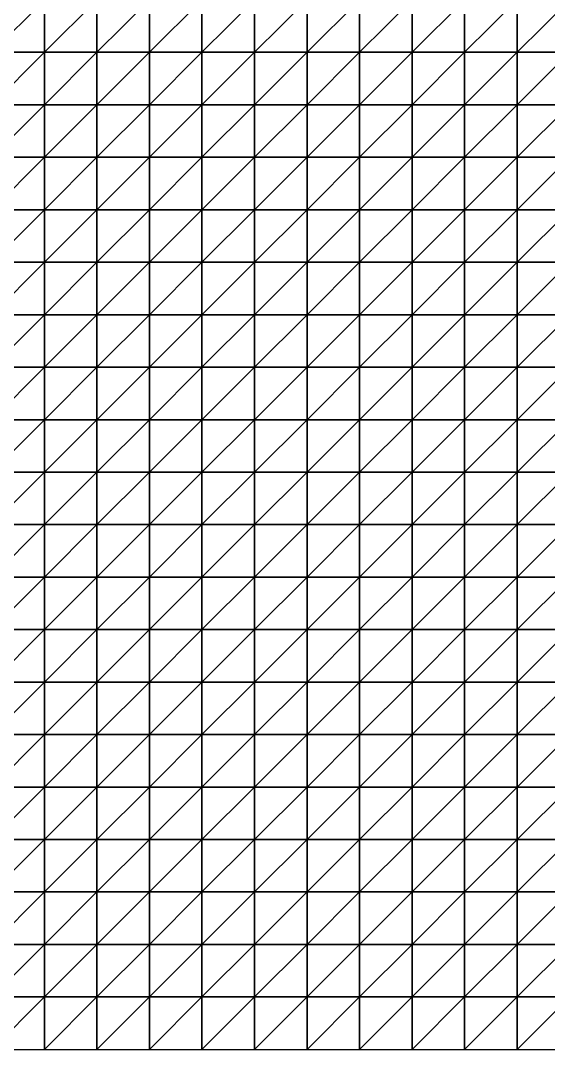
# Model space of a CAD drawing. Header units: metres. Extents: x 351000 to 353000, y 7455000 to 7457000.
# Drawn here: x 352238.7 to 352489.9, y 7455000 to 7455490.1 of the extents above; entities that cross this region are included whole.
import ezdxf

# ---------------------------------------------------------------- set-up
doc = ezdxf.new("R2010")
doc.units = ezdxf.units.M

msp = doc.modelspace()

# ---------------------------------------------------------------- linework, layer by layer
at = {"layer": 'BASE_OF_COVER_BOC'}
for points in [[(352225, 7455475, 1279.4), (352250, 7455475, 1280.65), (352250, 7455500, 1284.23)], [(352225, 7455475, 1279.4), (352250, 7455500, 1284.23), (352225, 7455500, 1281.49)], [(352250, 7455475, 1280.65), (352275, 7455475, 1283.69), (352275, 7455500, 1288.33)], [(352250, 7455475, 1280.65), (352275, 7455500, 1288.33), (352250, 7455500, 1284.23)], [(352275, 7455475, 1283.69), (352300, 7455475, 1287.88), (352300, 7455500, 1292.9)], [(352275, 7455475, 1283.69), (352300, 7455500, 1292.9), (352275, 7455500, 1288.33)], [(352300, 7455475, 1287.88), (352325, 7455475, 1291.96), (352325, 7455500, 1295.94)], [(352300, 7455475, 1287.88), (352325, 7455500, 1295.94), (352300, 7455500, 1292.9)], [(352325, 7455475, 1291.96), (352350, 7455475, 1294.39), (352350, 7455500, 1298.2)], [(352325, 7455475, 1291.96), (352350, 7455500, 1298.2), (352325, 7455500, 1295.94)], [(352350, 7455475, 1294.39), (352375, 7455475, 1296.87), (352375, 7455500, 1300.37)], [(352350, 7455475, 1294.39), (352375, 7455500, 1300.37), (352350, 7455500, 1298.2)], [(352375, 7455475, 1296.87), (352400, 7455475, 1299.11), (352400, 7455500, 1302.2)], [(352375, 7455475, 1296.87), (352400, 7455500, 1302.2), (352375, 7455500, 1300.37)], [(352400, 7455475, 1299.11), (352425, 7455475, 1299.29), (352425, 7455500, 1302.23)], [(352400, 7455475, 1299.11), (352425, 7455500, 1302.23), (352400, 7455500, 1302.2)], [(352425, 7455475, 1299.29), (352450, 7455475, 1298.62), (352450, 7455500, 1301.74)], [(352425, 7455475, 1299.29), (352450, 7455500, 1301.74), (352425, 7455500, 1302.23)], [(352450, 7455475, 1298.62), (352475, 7455475, 1297.75), (352475, 7455500, 1300.98)], [(352450, 7455475, 1298.62), (352475, 7455500, 1300.98), (352450, 7455500, 1301.74)], [(352475, 7455475, 1297.75), (352500, 7455475, 1296.83), (352500, 7455500, 1299.84)], [(352475, 7455475, 1297.75), (352500, 7455500, 1299.84), (352475, 7455500, 1300.98)], [(352225, 7455450, 1279.61), (352250, 7455450, 1279.4), (352250, 7455475, 1280.65)], [(352225, 7455450, 1279.61), (352250, 7455475, 1280.65), (352225, 7455475, 1279.4)], [(352250, 7455450, 1279.4), (352275, 7455450, 1280.91), (352275, 7455475, 1283.69)], [(352250, 7455450, 1279.4), (352275, 7455475, 1283.69), (352250, 7455475, 1280.65)], [(352275, 7455450, 1280.91), (352300, 7455450, 1283.9), (352300, 7455475, 1287.88)], [(352275, 7455450, 1280.91), (352300, 7455475, 1287.88), (352275, 7455475, 1283.69)], [(352300, 7455450, 1283.9), (352325, 7455450, 1287.7), (352325, 7455475, 1291.96)], [(352300, 7455450, 1283.9), (352325, 7455475, 1291.96), (352300, 7455475, 1287.88)], [(352325, 7455450, 1287.7), (352350, 7455450, 1290.52), (352350, 7455475, 1294.39)], [(352325, 7455450, 1287.7), (352350, 7455475, 1294.39), (352325, 7455475, 1291.96)], [(352350, 7455450, 1290.52), (352375, 7455450, 1292.85), (352375, 7455475, 1296.87)], [(352350, 7455450, 1290.52), (352375, 7455475, 1296.87), (352350, 7455475, 1294.39)], [(352375, 7455450, 1292.85), (352400, 7455450, 1295.11), (352400, 7455475, 1299.11)], [(352375, 7455450, 1292.85), (352400, 7455475, 1299.11), (352375, 7455475, 1296.87)], [(352400, 7455450, 1295.11), (352425, 7455450, 1295.67), (352425, 7455475, 1299.29)], [(352400, 7455450, 1295.11), (352425, 7455475, 1299.29), (352400, 7455475, 1299.11)], [(352425, 7455450, 1295.67), (352450, 7455450, 1294.91), (352450, 7455475, 1298.62)], [(352425, 7455450, 1295.67), (352450, 7455475, 1298.62), (352425, 7455475, 1299.29)], [(352450, 7455450, 1294.91), (352475, 7455450, 1293.85), (352475, 7455475, 1297.75)], [(352450, 7455450, 1294.91), (352475, 7455475, 1297.75), (352450, 7455475, 1298.62)], [(352475, 7455450, 1293.85), (352500, 7455450, 1292.9), (352500, 7455475, 1296.83)], [(352475, 7455450, 1293.85), (352500, 7455475, 1296.83), (352475, 7455475, 1297.75)], [(352225, 7455425, 1281.62), (352250, 7455425, 1280.34), (352250, 7455450, 1279.4)], [(352225, 7455425, 1281.62), (352250, 7455450, 1279.4), (352225, 7455450, 1279.61)], [(352250, 7455425, 1280.34), (352275, 7455425, 1280.27), (352275, 7455450, 1280.91)], [(352250, 7455425, 1280.34), (352275, 7455450, 1280.91), (352250, 7455450, 1279.4)], [(352275, 7455425, 1280.27), (352300, 7455425, 1281.59), (352300, 7455450, 1283.9)], [(352275, 7455425, 1280.27), (352300, 7455450, 1283.9), (352275, 7455450, 1280.91)], [(352300, 7455425, 1281.59), (352325, 7455425, 1284.03), (352325, 7455450, 1287.7)], [(352300, 7455425, 1281.59), (352325, 7455450, 1287.7), (352300, 7455450, 1283.9)], [(352325, 7455425, 1284.03), (352350, 7455425, 1286.54), (352350, 7455450, 1290.52)], [(352325, 7455425, 1284.03), (352350, 7455450, 1290.52), (352325, 7455450, 1287.7)], [(352350, 7455425, 1286.54), (352375, 7455425, 1288.34), (352375, 7455450, 1292.85)], [(352350, 7455425, 1286.54), (352375, 7455450, 1292.85), (352350, 7455450, 1290.52)], [(352375, 7455425, 1288.34), (352400, 7455425, 1290.27), (352400, 7455450, 1295.11)], [(352375, 7455425, 1288.34), (352400, 7455450, 1295.11), (352375, 7455450, 1292.85)], [(352400, 7455425, 1290.27), (352425, 7455425, 1291.57), (352425, 7455450, 1295.67)], [(352400, 7455425, 1290.27), (352425, 7455450, 1295.67), (352400, 7455450, 1295.11)], [(352425, 7455425, 1291.57), (352450, 7455425, 1290.94), (352450, 7455450, 1294.91)], [(352425, 7455425, 1291.57), (352450, 7455450, 1294.91), (352425, 7455450, 1295.67)], [(352450, 7455425, 1290.94), (352475, 7455425, 1289.8), (352475, 7455450, 1293.85)], [(352450, 7455425, 1290.94), (352475, 7455450, 1293.85), (352450, 7455450, 1294.91)], [(352475, 7455425, 1289.8), (352500, 7455425, 1288.7), (352500, 7455450, 1292.9)], [(352475, 7455425, 1289.8), (352500, 7455450, 1292.9), (352475, 7455450, 1293.85)], [(352225, 7455400, 1284.62), (352250, 7455400, 1282.82), (352250, 7455425, 1280.34)], [(352225, 7455400, 1284.62), (352250, 7455425, 1280.34), (352225, 7455425, 1281.62)], [(352250, 7455400, 1282.82), (352275, 7455400, 1281.5), (352275, 7455425, 1280.27)], [(352250, 7455400, 1282.82), (352275, 7455425, 1280.27), (352250, 7455425, 1280.34)], [(352275, 7455400, 1281.5), (352300, 7455400, 1281.04), (352300, 7455425, 1281.59)], [(352275, 7455400, 1281.5), (352300, 7455425, 1281.59), (352275, 7455425, 1280.27)], [(352300, 7455400, 1281.04), (352325, 7455400, 1281.64), (352325, 7455425, 1284.03)], [(352300, 7455400, 1281.04), (352325, 7455425, 1284.03), (352300, 7455425, 1281.59)], [(352325, 7455400, 1281.64), (352350, 7455400, 1282.57), (352350, 7455425, 1286.54)], [(352325, 7455400, 1281.64), (352350, 7455425, 1286.54), (352325, 7455425, 1284.03)], [(352350, 7455400, 1282.57), (352375, 7455400, 1283.57), (352375, 7455425, 1288.34)], [(352350, 7455400, 1282.57), (352375, 7455425, 1288.34), (352350, 7455425, 1286.54)], [(352375, 7455400, 1283.57), (352400, 7455400, 1284.97), (352400, 7455425, 1290.27)], [(352375, 7455400, 1283.57), (352400, 7455425, 1290.27), (352375, 7455425, 1288.34)], [(352400, 7455400, 1284.97), (352425, 7455400, 1286.54), (352425, 7455425, 1291.57)], [(352400, 7455400, 1284.97), (352425, 7455425, 1291.57), (352400, 7455425, 1290.27)], [(352425, 7455400, 1286.54), (352450, 7455400, 1286.78), (352450, 7455425, 1290.94)], [(352425, 7455400, 1286.54), (352450, 7455425, 1290.94), (352425, 7455425, 1291.57)], [(352450, 7455400, 1286.78), (352475, 7455400, 1285.84), (352475, 7455425, 1289.8)], [(352450, 7455400, 1286.78), (352475, 7455425, 1289.8), (352450, 7455425, 1290.94)], [(352475, 7455400, 1285.84), (352500, 7455400, 1284.74), (352500, 7455425, 1288.7)], [(352475, 7455400, 1285.84), (352500, 7455425, 1288.7), (352475, 7455425, 1289.8)], [(352225, 7455375, 1287.58), (352250, 7455375, 1285.46), (352250, 7455400, 1282.82)], [(352225, 7455375, 1287.58), (352250, 7455400, 1282.82), (352225, 7455400, 1284.62)], [(352250, 7455375, 1285.46), (352275, 7455375, 1282.92), (352275, 7455400, 1281.5)], [(352250, 7455375, 1285.46), (352275, 7455400, 1281.5), (352250, 7455400, 1282.82)], [(352275, 7455375, 1282.92), (352300, 7455375, 1280.88), (352300, 7455400, 1281.04)], [(352275, 7455375, 1282.92), (352300, 7455400, 1281.04), (352275, 7455400, 1281.5)], [(352300, 7455375, 1280.88), (352325, 7455375, 1279.51), (352325, 7455400, 1281.64)], [(352300, 7455375, 1280.88), (352325, 7455400, 1281.64), (352300, 7455400, 1281.04)], [(352325, 7455375, 1279.51), (352350, 7455375, 1278.89), (352350, 7455400, 1282.57)], [(352325, 7455375, 1279.51), (352350, 7455400, 1282.57), (352325, 7455400, 1281.64)], [(352350, 7455375, 1278.89), (352375, 7455375, 1279.03), (352375, 7455400, 1283.57)], [(352350, 7455375, 1278.89), (352375, 7455400, 1283.57), (352350, 7455400, 1282.57)], [(352375, 7455375, 1279.03), (352400, 7455375, 1279.82), (352400, 7455400, 1284.97)], [(352375, 7455375, 1279.03), (352400, 7455400, 1284.97), (352375, 7455400, 1283.57)], [(352400, 7455375, 1279.82), (352425, 7455375, 1281.11), (352425, 7455400, 1286.54)], [(352400, 7455375, 1279.82), (352425, 7455400, 1286.54), (352400, 7455400, 1284.97)], [(352425, 7455375, 1281.11), (352450, 7455375, 1282.47), (352450, 7455400, 1286.78)], [(352425, 7455375, 1281.11), (352450, 7455400, 1286.78), (352425, 7455400, 1286.54)], [(352450, 7455375, 1282.47), (352475, 7455375, 1282.12), (352475, 7455400, 1285.84)], [(352450, 7455375, 1282.47), (352475, 7455400, 1285.84), (352450, 7455400, 1286.78)], [(352475, 7455375, 1282.12), (352500, 7455375, 1281.41), (352500, 7455400, 1284.74)], [(352475, 7455375, 1282.12), (352500, 7455400, 1284.74), (352475, 7455400, 1285.84)], [(352225, 7455350, 1289.48), (352250, 7455350, 1286.37), (352250, 7455375, 1285.46)], [(352225, 7455350, 1289.48), (352250, 7455375, 1285.46), (352225, 7455375, 1287.58)], [(352250, 7455350, 1286.37), (352275, 7455350, 1282.97), (352275, 7455375, 1282.92)], [(352250, 7455350, 1286.37), (352275, 7455375, 1282.92), (352250, 7455375, 1285.46)], [(352275, 7455350, 1282.97), (352300, 7455350, 1279.94), (352300, 7455375, 1280.88)], [(352275, 7455350, 1282.97), (352300, 7455375, 1280.88), (352275, 7455375, 1282.92)], [(352300, 7455350, 1279.94), (352325, 7455350, 1277.55), (352325, 7455375, 1279.51)], [(352300, 7455350, 1279.94), (352325, 7455375, 1279.51), (352300, 7455375, 1280.88)], [(352325, 7455350, 1277.55), (352350, 7455350, 1275.98), (352350, 7455375, 1278.89)], [(352325, 7455350, 1277.55), (352350, 7455375, 1278.89), (352325, 7455375, 1279.51)], [(352350, 7455350, 1275.98), (352375, 7455350, 1275.32), (352375, 7455375, 1279.03)], [(352350, 7455350, 1275.98), (352375, 7455375, 1279.03), (352350, 7455375, 1278.89)], [(352375, 7455350, 1275.32), (352400, 7455350, 1275.57), (352400, 7455375, 1279.82)], [(352375, 7455350, 1275.32), (352400, 7455375, 1279.82), (352375, 7455375, 1279.03)], [(352400, 7455350, 1275.57), (352425, 7455350, 1276.61), (352425, 7455375, 1281.11)], [(352400, 7455350, 1275.57), (352425, 7455375, 1281.11), (352400, 7455375, 1279.82)], [(352425, 7455350, 1276.61), (352450, 7455350, 1278.29), (352450, 7455375, 1282.47)], [(352425, 7455350, 1276.61), (352450, 7455375, 1282.47), (352425, 7455375, 1281.11)], [(352450, 7455350, 1278.29), (352475, 7455350, 1278.9), (352475, 7455375, 1282.12)], [(352450, 7455350, 1278.29), (352475, 7455375, 1282.12), (352450, 7455375, 1282.47)], [(352475, 7455350, 1278.9), (352500, 7455350, 1279.06), (352500, 7455375, 1281.41)], [(352475, 7455350, 1278.9), (352500, 7455375, 1281.41), (352475, 7455375, 1282.12)], [(352225, 7455325, 1289.53), (352250, 7455325, 1287.32), (352250, 7455350, 1286.37)], [(352225, 7455325, 1289.53), (352250, 7455350, 1286.37), (352225, 7455350, 1289.48)], [(352250, 7455325, 1287.32), (352275, 7455325, 1283.38), (352275, 7455350, 1282.97)], [(352250, 7455325, 1287.32), (352275, 7455350, 1282.97), (352250, 7455350, 1286.37)], [(352275, 7455325, 1283.38), (352300, 7455325, 1279.7), (352300, 7455350, 1279.94)], [(352275, 7455325, 1283.38), (352300, 7455350, 1279.94), (352275, 7455350, 1282.97)], [(352300, 7455325, 1279.7), (352325, 7455325, 1276.61), (352325, 7455350, 1277.55)], [(352300, 7455325, 1279.7), (352325, 7455350, 1277.55), (352300, 7455350, 1279.94)], [(352325, 7455325, 1276.61), (352350, 7455325, 1274.36), (352350, 7455350, 1275.98)], [(352325, 7455325, 1276.61), (352350, 7455350, 1275.98), (352325, 7455350, 1277.55)], [(352350, 7455325, 1274.36), (352375, 7455325, 1273.11), (352375, 7455350, 1275.32)], [(352350, 7455325, 1274.36), (352375, 7455350, 1275.32), (352350, 7455350, 1275.98)], [(352375, 7455325, 1273.11), (352400, 7455325, 1272.93), (352400, 7455350, 1275.57)], [(352375, 7455325, 1273.11), (352400, 7455350, 1275.57), (352375, 7455350, 1275.32)], [(352400, 7455325, 1272.93), (352425, 7455325, 1273.76), (352425, 7455350, 1276.61)], [(352400, 7455325, 1272.93), (352425, 7455350, 1276.61), (352400, 7455350, 1275.57)], [(352425, 7455325, 1273.76), (352450, 7455325, 1275.05), (352450, 7455350, 1278.29)], [(352425, 7455325, 1273.76), (352450, 7455350, 1278.29), (352425, 7455350, 1276.61)], [(352450, 7455325, 1275.05), (352475, 7455325, 1276.59), (352475, 7455350, 1278.9)], [(352450, 7455325, 1275.05), (352475, 7455350, 1278.9), (352450, 7455350, 1278.29)], [(352475, 7455325, 1276.59), (352500, 7455325, 1277.92), (352500, 7455350, 1279.06)], [(352475, 7455325, 1276.59), (352500, 7455350, 1279.06), (352475, 7455350, 1278.9)], [(352225, 7455300, 1287.61), (352250, 7455300, 1285.84), (352250, 7455325, 1287.32)], [(352225, 7455300, 1287.61), (352250, 7455325, 1287.32), (352225, 7455325, 1289.53)], [(352250, 7455300, 1285.84), (352275, 7455300, 1283.82), (352275, 7455325, 1283.38)], [(352250, 7455300, 1285.84), (352275, 7455325, 1283.38), (352250, 7455325, 1287.32)], [(352275, 7455300, 1283.82), (352300, 7455300, 1280.42), (352300, 7455325, 1279.7)], [(352275, 7455300, 1283.82), (352300, 7455325, 1279.7), (352275, 7455325, 1283.38)], [(352300, 7455300, 1280.42), (352325, 7455300, 1277.05), (352325, 7455325, 1276.61)], [(352300, 7455300, 1280.42), (352325, 7455325, 1276.61), (352300, 7455325, 1279.7)], [(352325, 7455300, 1277.05), (352350, 7455300, 1274.46), (352350, 7455325, 1274.36)], [(352325, 7455300, 1277.05), (352350, 7455325, 1274.36), (352325, 7455325, 1276.61)], [(352350, 7455300, 1274.46), (352375, 7455300, 1272.88), (352375, 7455325, 1273.11)], [(352350, 7455300, 1274.46), (352375, 7455325, 1273.11), (352350, 7455325, 1274.36)], [(352375, 7455300, 1272.88), (352400, 7455300, 1271.79), (352400, 7455325, 1272.93)], [(352375, 7455300, 1272.88), (352400, 7455325, 1272.93), (352375, 7455325, 1273.11)], [(352400, 7455300, 1271.79), (352425, 7455300, 1271.95), (352425, 7455325, 1273.76)], [(352400, 7455300, 1271.79), (352425, 7455325, 1273.76), (352400, 7455325, 1272.93)], [(352425, 7455300, 1271.95), (352450, 7455300, 1273.38), (352450, 7455325, 1275.05)], [(352425, 7455300, 1271.95), (352450, 7455325, 1275.05), (352425, 7455325, 1273.76)], [(352450, 7455300, 1273.38), (352475, 7455300, 1275.58), (352475, 7455325, 1276.59)], [(352450, 7455300, 1273.38), (352475, 7455325, 1276.59), (352450, 7455325, 1275.05)], [(352475, 7455300, 1275.58), (352500, 7455300, 1277.93), (352500, 7455325, 1277.92)], [(352475, 7455300, 1275.58), (352500, 7455325, 1277.92), (352475, 7455325, 1276.59)], [(352225, 7455275, 1284.37), (352250, 7455275, 1282.53), (352250, 7455300, 1285.84)], [(352225, 7455275, 1284.37), (352250, 7455300, 1285.84), (352225, 7455300, 1287.61)], [(352250, 7455275, 1282.53), (352275, 7455275, 1281.09), (352275, 7455300, 1283.82)], [(352250, 7455275, 1282.53), (352275, 7455300, 1283.82), (352250, 7455300, 1285.84)], [(352275, 7455275, 1281.09), (352300, 7455275, 1279.69), (352300, 7455300, 1280.42)], [(352275, 7455275, 1281.09), (352300, 7455300, 1280.42), (352275, 7455300, 1283.82)], [(352300, 7455275, 1279.69), (352325, 7455275, 1278.03), (352325, 7455300, 1277.05)], [(352300, 7455275, 1279.69), (352325, 7455300, 1277.05), (352300, 7455300, 1280.42)], [(352325, 7455275, 1278.03), (352350, 7455275, 1276.09), (352350, 7455300, 1274.46)], [(352325, 7455275, 1278.03), (352350, 7455300, 1274.46), (352325, 7455300, 1277.05)], [(352350, 7455275, 1276.09), (352375, 7455275, 1274.21), (352375, 7455300, 1272.88)], [(352350, 7455275, 1276.09), (352375, 7455300, 1272.88), (352350, 7455300, 1274.46)], [(352375, 7455275, 1274.21), (352400, 7455275, 1272.92), (352400, 7455300, 1271.79)], [(352375, 7455275, 1274.21), (352400, 7455300, 1271.79), (352375, 7455300, 1272.88)], [(352400, 7455275, 1272.92), (352425, 7455275, 1272.72), (352425, 7455300, 1271.95)], [(352400, 7455275, 1272.92), (352425, 7455300, 1271.95), (352400, 7455300, 1271.79)], [(352425, 7455275, 1272.72), (352450, 7455275, 1273.8), (352450, 7455300, 1273.38)], [(352425, 7455275, 1272.72), (352450, 7455300, 1273.38), (352425, 7455300, 1271.95)], [(352450, 7455275, 1273.8), (352475, 7455275, 1275.97), (352475, 7455300, 1275.58)], [(352450, 7455275, 1273.8), (352475, 7455300, 1275.58), (352450, 7455300, 1273.38)], [(352475, 7455275, 1275.97), (352500, 7455275, 1278.69), (352500, 7455300, 1277.93)], [(352475, 7455275, 1275.97), (352500, 7455300, 1277.93), (352475, 7455300, 1275.58)], [(352225, 7455250, 1281.15), (352250, 7455250, 1279.53), (352250, 7455275, 1282.53)], [(352225, 7455250, 1281.15), (352250, 7455275, 1282.53), (352225, 7455275, 1284.37)], [(352250, 7455250, 1279.53), (352275, 7455250, 1278.85), (352275, 7455275, 1281.09)], [(352250, 7455250, 1279.53), (352275, 7455275, 1281.09), (352250, 7455275, 1282.53)], [(352275, 7455250, 1278.85), (352300, 7455250, 1278.77), (352300, 7455275, 1279.69)], [(352275, 7455250, 1278.85), (352300, 7455275, 1279.69), (352275, 7455275, 1281.09)], [(352300, 7455250, 1278.77), (352325, 7455250, 1278.75), (352325, 7455275, 1278.03)], [(352300, 7455250, 1278.77), (352325, 7455275, 1278.03), (352300, 7455275, 1279.69)], [(352325, 7455250, 1278.75), (352350, 7455250, 1278.38), (352350, 7455275, 1276.09)], [(352325, 7455250, 1278.75), (352350, 7455275, 1276.09), (352325, 7455275, 1278.03)], [(352350, 7455250, 1278.38), (352375, 7455250, 1277.56), (352375, 7455275, 1274.21)], [(352350, 7455250, 1278.38), (352375, 7455275, 1274.21), (352350, 7455275, 1276.09)], [(352375, 7455250, 1277.56), (352400, 7455250, 1276.56), (352400, 7455275, 1272.92)], [(352375, 7455250, 1277.56), (352400, 7455275, 1272.92), (352375, 7455275, 1274.21)], [(352400, 7455250, 1276.56), (352425, 7455250, 1275.93), (352425, 7455275, 1272.72)], [(352400, 7455250, 1276.56), (352425, 7455275, 1272.72), (352400, 7455275, 1272.92)], [(352425, 7455250, 1275.93), (352450, 7455250, 1276.14), (352450, 7455275, 1273.8)], [(352425, 7455250, 1275.93), (352450, 7455275, 1273.8), (352425, 7455275, 1272.72)], [(352450, 7455250, 1276.14), (352475, 7455250, 1277.39), (352475, 7455275, 1275.97)], [(352450, 7455250, 1276.14), (352475, 7455275, 1275.97), (352450, 7455275, 1273.8)], [(352475, 7455250, 1277.39), (352500, 7455250, 1279.5), (352500, 7455275, 1278.69)], [(352475, 7455250, 1277.39), (352500, 7455275, 1278.69), (352475, 7455275, 1275.97)], [(352225, 7455225, 1279.45), (352250, 7455225, 1278.53), (352250, 7455250, 1279.53)], [(352225, 7455225, 1279.45), (352250, 7455250, 1279.53), (352225, 7455250, 1281.15)], [(352250, 7455225, 1278.53), (352275, 7455225, 1278.72), (352275, 7455250, 1278.85)], [(352250, 7455225, 1278.53), (352275, 7455250, 1278.85), (352250, 7455250, 1279.53)], [(352275, 7455225, 1278.72), (352300, 7455225, 1279.8), (352300, 7455250, 1278.77)], [(352275, 7455225, 1278.72), (352300, 7455250, 1278.77), (352275, 7455250, 1278.85)], [(352300, 7455225, 1279.8), (352325, 7455225, 1281.19), (352325, 7455250, 1278.75)], [(352300, 7455225, 1279.8), (352325, 7455250, 1278.75), (352300, 7455250, 1278.77)], [(352325, 7455225, 1281.19), (352350, 7455225, 1282.23), (352350, 7455250, 1278.38)], [(352325, 7455225, 1281.19), (352350, 7455250, 1278.38), (352325, 7455250, 1278.75)], [(352350, 7455225, 1282.23), (352375, 7455225, 1282.44), (352375, 7455250, 1277.56)], [(352350, 7455225, 1282.23), (352375, 7455250, 1277.56), (352350, 7455250, 1278.38)], [(352375, 7455225, 1282.44), (352400, 7455225, 1281.75), (352400, 7455250, 1276.56)], [(352375, 7455225, 1282.44), (352400, 7455250, 1276.56), (352375, 7455250, 1277.56)], [(352400, 7455225, 1281.75), (352425, 7455225, 1280.56), (352425, 7455250, 1275.93)], [(352400, 7455225, 1281.75), (352425, 7455250, 1275.93), (352400, 7455250, 1276.56)], [(352425, 7455225, 1280.56), (352450, 7455225, 1279.48), (352450, 7455250, 1276.14)], [(352425, 7455225, 1280.56), (352450, 7455250, 1276.14), (352425, 7455250, 1275.93)], [(352450, 7455225, 1279.48), (352475, 7455225, 1279.1), (352475, 7455250, 1277.39)], [(352450, 7455225, 1279.48), (352475, 7455250, 1277.39), (352450, 7455250, 1276.14)], [(352475, 7455225, 1279.1), (352500, 7455225, 1279.68), (352500, 7455250, 1279.5)], [(352475, 7455225, 1279.1), (352500, 7455250, 1279.5), (352475, 7455250, 1277.39)], [(352225, 7455200, 1280.24), (352250, 7455200, 1280.5), (352250, 7455225, 1278.53)], [(352225, 7455200, 1280.24), (352250, 7455225, 1278.53), (352225, 7455225, 1279.45)], [(352250, 7455200, 1280.5), (352275, 7455200, 1281.54), (352275, 7455225, 1278.72)], [(352250, 7455200, 1280.5), (352275, 7455225, 1278.72), (352250, 7455225, 1278.53)], [(352275, 7455200, 1281.54), (352300, 7455200, 1283.28), (352300, 7455225, 1279.8)], [(352275, 7455200, 1281.54), (352300, 7455225, 1279.8), (352275, 7455225, 1278.72)], [(352300, 7455200, 1283.28), (352325, 7455200, 1285.31), (352325, 7455225, 1281.19)], [(352300, 7455200, 1283.28), (352325, 7455225, 1281.19), (352300, 7455225, 1279.8)], [(352325, 7455200, 1285.31), (352350, 7455200, 1286.97), (352350, 7455225, 1282.23)], [(352325, 7455200, 1285.31), (352350, 7455225, 1282.23), (352325, 7455225, 1281.19)], [(352350, 7455200, 1286.97), (352375, 7455200, 1287.62), (352375, 7455225, 1282.44)], [(352350, 7455200, 1286.97), (352375, 7455225, 1282.44), (352350, 7455225, 1282.23)], [(352375, 7455200, 1287.62), (352400, 7455200, 1286.93), (352400, 7455225, 1281.75)], [(352375, 7455200, 1287.62), (352400, 7455225, 1281.75), (352375, 7455225, 1282.44)], [(352400, 7455200, 1286.93), (352425, 7455200, 1285.06), (352425, 7455225, 1280.56)], [(352400, 7455200, 1286.93), (352425, 7455225, 1280.56), (352400, 7455225, 1281.75)], [(352425, 7455200, 1285.06), (352450, 7455200, 1282.59), (352450, 7455225, 1279.48)], [(352425, 7455200, 1285.06), (352450, 7455225, 1279.48), (352425, 7455225, 1280.56)], [(352450, 7455200, 1282.59), (352475, 7455200, 1280.3), (352475, 7455225, 1279.1)], [(352450, 7455200, 1282.59), (352475, 7455225, 1279.1), (352450, 7455225, 1279.48)], [(352475, 7455200, 1280.3), (352500, 7455200, 1278.89), (352500, 7455225, 1279.68)], [(352475, 7455200, 1280.3), (352500, 7455225, 1279.68), (352475, 7455225, 1279.1)], [(352225, 7455175, 1283.47), (352250, 7455175, 1285.12), (352250, 7455200, 1280.5)], [(352225, 7455175, 1283.47), (352250, 7455200, 1280.5), (352225, 7455200, 1280.24)], [(352250, 7455175, 1285.12), (352275, 7455175, 1286.82), (352275, 7455200, 1281.54)], [(352250, 7455175, 1285.12), (352275, 7455200, 1281.54), (352250, 7455200, 1280.5)], [(352275, 7455175, 1286.82), (352300, 7455175, 1288.6), (352300, 7455200, 1283.28)], [(352275, 7455175, 1286.82), (352300, 7455200, 1283.28), (352275, 7455200, 1281.54)], [(352300, 7455175, 1288.6), (352325, 7455175, 1290.28), (352325, 7455200, 1285.31)], [(352300, 7455175, 1288.6), (352325, 7455200, 1285.31), (352300, 7455200, 1283.28)], [(352325, 7455175, 1290.28), (352350, 7455175, 1291.49), (352350, 7455200, 1286.97)], [(352325, 7455175, 1290.28), (352350, 7455200, 1286.97), (352325, 7455200, 1285.31)], [(352350, 7455175, 1291.49), (352375, 7455175, 1291.72), (352375, 7455200, 1287.62)], [(352350, 7455175, 1291.49), (352375, 7455200, 1287.62), (352350, 7455200, 1286.97)], [(352375, 7455175, 1291.72), (352400, 7455175, 1290.56), (352400, 7455200, 1286.93)], [(352375, 7455175, 1291.72), (352400, 7455200, 1286.93), (352375, 7455200, 1287.62)], [(352400, 7455175, 1290.56), (352425, 7455175, 1287.98), (352425, 7455200, 1285.06)], [(352400, 7455175, 1290.56), (352425, 7455200, 1285.06), (352400, 7455200, 1286.93)], [(352425, 7455175, 1287.98), (352450, 7455175, 1284.38), (352450, 7455200, 1282.59)], [(352425, 7455175, 1287.98), (352450, 7455200, 1282.59), (352425, 7455200, 1285.06)], [(352450, 7455175, 1284.38), (352475, 7455175, 1280.54), (352475, 7455200, 1280.3)], [(352450, 7455175, 1284.38), (352475, 7455200, 1280.3), (352450, 7455200, 1282.59)], [(352475, 7455175, 1280.54), (352500, 7455175, 1277.34), (352500, 7455200, 1278.89)], [(352475, 7455175, 1280.54), (352500, 7455200, 1278.89), (352475, 7455200, 1280.3)], [(352225, 7455150, 1287.86), (352250, 7455150, 1290.72), (352250, 7455175, 1285.12)], [(352225, 7455150, 1287.86), (352250, 7455175, 1285.12), (352225, 7455175, 1283.47)], [(352250, 7455150, 1290.72), (352275, 7455150, 1292.82), (352275, 7455175, 1286.82)], [(352250, 7455150, 1290.72), (352275, 7455175, 1286.82), (352250, 7455175, 1285.12)], [(352275, 7455150, 1292.82), (352300, 7455150, 1294.14), (352300, 7455175, 1288.6)], [(352275, 7455150, 1292.82), (352300, 7455175, 1288.6), (352275, 7455175, 1286.82)], [(352300, 7455150, 1294.14), (352325, 7455150, 1294.75), (352325, 7455175, 1290.28)], [(352300, 7455150, 1294.14), (352325, 7455175, 1290.28), (352300, 7455175, 1288.6)], [(352325, 7455150, 1294.75), (352350, 7455150, 1294.66), (352350, 7455175, 1291.49)], [(352325, 7455150, 1294.75), (352350, 7455175, 1291.49), (352325, 7455175, 1290.28)], [(352350, 7455150, 1294.66), (352375, 7455150, 1293.73), (352375, 7455175, 1291.72)], [(352350, 7455150, 1294.66), (352375, 7455175, 1291.72), (352350, 7455175, 1291.49)], [(352375, 7455150, 1293.73), (352400, 7455150, 1291.73), (352400, 7455175, 1290.56)], [(352375, 7455150, 1293.73), (352400, 7455175, 1290.56), (352375, 7455175, 1291.72)], [(352400, 7455150, 1291.73), (352425, 7455150, 1288.57), (352425, 7455175, 1287.98)], [(352400, 7455150, 1291.73), (352425, 7455175, 1287.98), (352400, 7455175, 1290.56)], [(352425, 7455150, 1288.57), (352450, 7455150, 1284.43), (352450, 7455175, 1284.38)], [(352425, 7455150, 1288.57), (352450, 7455175, 1284.38), (352425, 7455175, 1287.98)], [(352450, 7455150, 1284.43), (352475, 7455150, 1279.88), (352475, 7455175, 1280.54)], [(352450, 7455150, 1284.43), (352475, 7455175, 1280.54), (352450, 7455175, 1284.38)], [(352475, 7455150, 1279.88), (352500, 7455150, 1275.72), (352500, 7455175, 1277.34)], [(352475, 7455150, 1279.88), (352500, 7455175, 1277.34), (352475, 7455175, 1280.54)], [(352225, 7455125, 1291.47), (352250, 7455125, 1294.99), (352250, 7455150, 1290.72)], [(352225, 7455125, 1291.47), (352250, 7455150, 1290.72), (352225, 7455150, 1287.86)], [(352250, 7455125, 1294.99), (352275, 7455125, 1297.22), (352275, 7455150, 1292.82)], [(352250, 7455125, 1294.99), (352275, 7455150, 1292.82), (352250, 7455150, 1290.72)], [(352275, 7455125, 1297.22), (352300, 7455125, 1297.96), (352300, 7455150, 1294.14)], [(352275, 7455125, 1297.22), (352300, 7455150, 1294.14), (352275, 7455150, 1292.82)], [(352300, 7455125, 1297.96), (352325, 7455125, 1297.35), (352325, 7455150, 1294.75)], [(352300, 7455125, 1297.96), (352325, 7455150, 1294.75), (352300, 7455150, 1294.14)], [(352325, 7455125, 1297.35), (352350, 7455125, 1295.75), (352350, 7455150, 1294.66)], [(352325, 7455125, 1297.35), (352350, 7455150, 1294.66), (352325, 7455150, 1294.75)], [(352350, 7455125, 1295.75), (352375, 7455125, 1293.43), (352375, 7455150, 1293.73)], [(352350, 7455125, 1295.75), (352375, 7455150, 1293.73), (352350, 7455150, 1294.66)], [(352375, 7455125, 1293.43), (352400, 7455125, 1290.54), (352400, 7455150, 1291.73)], [(352375, 7455125, 1293.43), (352400, 7455150, 1291.73), (352375, 7455150, 1293.73)], [(352400, 7455125, 1290.54), (352425, 7455125, 1287.09), (352425, 7455150, 1288.57)], [(352400, 7455125, 1290.54), (352425, 7455150, 1288.57), (352400, 7455150, 1291.73)], [(352425, 7455125, 1287.09), (352450, 7455125, 1283.11), (352450, 7455150, 1284.43)], [(352425, 7455125, 1287.09), (352450, 7455150, 1284.43), (352425, 7455150, 1288.57)], [(352450, 7455125, 1283.11), (352475, 7455125, 1278.84), (352475, 7455150, 1279.88)], [(352450, 7455125, 1283.11), (352475, 7455150, 1279.88), (352450, 7455150, 1284.43)], [(352475, 7455125, 1278.84), (352500, 7455125, 1274.77), (352500, 7455150, 1275.72)], [(352475, 7455125, 1278.84), (352500, 7455150, 1275.72), (352475, 7455150, 1279.88)], [(352225, 7455100, 1292.39), (352250, 7455100, 1295.93), (352250, 7455125, 1294.99)], [(352225, 7455100, 1292.39), (352250, 7455125, 1294.99), (352225, 7455125, 1291.47)], [(352250, 7455100, 1295.93), (352275, 7455100, 1298.15), (352275, 7455125, 1297.22)], [(352250, 7455100, 1295.93), (352275, 7455125, 1297.22), (352250, 7455125, 1294.99)], [(352275, 7455100, 1298.15), (352300, 7455100, 1298.59), (352300, 7455125, 1297.96)], [(352275, 7455100, 1298.15), (352300, 7455125, 1297.96), (352275, 7455125, 1297.22)], [(352300, 7455100, 1298.59), (352325, 7455100, 1297.29), (352325, 7455125, 1297.35)], [(352300, 7455100, 1298.59), (352325, 7455125, 1297.35), (352300, 7455125, 1297.96)], [(352325, 7455100, 1297.29), (352350, 7455100, 1294.7), (352350, 7455125, 1295.75)], [(352325, 7455100, 1297.29), (352350, 7455125, 1295.75), (352325, 7455125, 1297.35)], [(352350, 7455100, 1294.7), (352375, 7455100, 1291.43), (352375, 7455125, 1293.43)], [(352350, 7455100, 1294.7), (352375, 7455125, 1293.43), (352350, 7455125, 1295.75)], [(352375, 7455100, 1291.43), (352400, 7455100, 1287.97), (352400, 7455125, 1290.54)], [(352375, 7455100, 1291.43), (352400, 7455125, 1290.54), (352375, 7455125, 1293.43)], [(352400, 7455100, 1287.97), (352425, 7455100, 1284.57), (352425, 7455125, 1287.09)], [(352400, 7455100, 1287.97), (352425, 7455125, 1287.09), (352400, 7455125, 1290.54)], [(352425, 7455100, 1284.57), (352450, 7455100, 1281.26), (352450, 7455125, 1283.11)], [(352425, 7455100, 1284.57), (352450, 7455125, 1283.11), (352425, 7455125, 1287.09)], [(352450, 7455100, 1281.26), (352475, 7455100, 1278.02), (352475, 7455125, 1278.84)], [(352450, 7455100, 1281.26), (352475, 7455125, 1278.84), (352450, 7455125, 1283.11)], [(352475, 7455100, 1278.02), (352500, 7455100, 1274.93), (352500, 7455125, 1274.77)], [(352475, 7455100, 1278.02), (352500, 7455125, 1274.77), (352475, 7455125, 1278.84)], [(352225, 7455075, 1289.69), (352250, 7455075, 1292.71), (352250, 7455100, 1295.93)], [(352225, 7455075, 1289.69), (352250, 7455100, 1295.93), (352225, 7455100, 1292.39)], [(352250, 7455075, 1292.71), (352275, 7455075, 1294.93), (352275, 7455100, 1298.15)], [(352250, 7455075, 1292.71), (352275, 7455100, 1298.15), (352250, 7455100, 1295.93)], [(352275, 7455075, 1294.93), (352300, 7455075, 1295.65), (352300, 7455100, 1298.59)], [(352275, 7455075, 1294.93), (352300, 7455100, 1298.59), (352275, 7455100, 1298.15)], [(352300, 7455075, 1295.65), (352325, 7455075, 1294.61), (352325, 7455100, 1297.29)], [(352300, 7455075, 1295.65), (352325, 7455100, 1297.29), (352300, 7455100, 1298.59)], [(352325, 7455075, 1294.61), (352350, 7455075, 1292.1), (352350, 7455100, 1294.7)], [(352325, 7455075, 1294.61), (352350, 7455100, 1294.7), (352325, 7455100, 1297.29)], [(352350, 7455075, 1292.1), (352375, 7455075, 1288.75), (352375, 7455100, 1291.43)], [(352350, 7455075, 1292.1), (352375, 7455100, 1291.43), (352350, 7455100, 1294.7)], [(352375, 7455075, 1288.75), (352400, 7455075, 1285.29), (352400, 7455100, 1287.97)], [(352375, 7455075, 1288.75), (352400, 7455100, 1287.97), (352375, 7455100, 1291.43)], [(352400, 7455075, 1285.29), (352425, 7455075, 1282.24), (352425, 7455100, 1284.57)], [(352400, 7455075, 1285.29), (352425, 7455100, 1284.57), (352400, 7455100, 1287.97)], [(352425, 7455075, 1282.24), (352450, 7455075, 1279.76), (352450, 7455100, 1281.26)], [(352425, 7455075, 1282.24), (352450, 7455100, 1281.26), (352425, 7455100, 1284.57)], [(352450, 7455075, 1279.76), (352475, 7455075, 1277.75), (352475, 7455100, 1278.02)], [(352450, 7455075, 1279.76), (352475, 7455100, 1278.02), (352450, 7455100, 1281.26)], [(352475, 7455075, 1277.75), (352500, 7455075, 1275.97), (352500, 7455100, 1274.93)], [(352475, 7455075, 1277.75), (352500, 7455100, 1274.93), (352475, 7455100, 1278.02)], [(352225, 7455050, 1283.74), (352250, 7455050, 1286.01), (352250, 7455075, 1292.71)], [(352225, 7455050, 1283.74), (352250, 7455075, 1292.71), (352225, 7455075, 1289.69)], [(352250, 7455050, 1286.01), (352275, 7455050, 1288.36), (352275, 7455075, 1294.93)], [(352250, 7455050, 1286.01), (352275, 7455075, 1294.93), (352250, 7455075, 1292.71)], [(352275, 7455050, 1288.36), (352300, 7455050, 1289.92), (352300, 7455075, 1295.65)], [(352275, 7455050, 1288.36), (352300, 7455075, 1295.65), (352275, 7455075, 1294.93)], [(352300, 7455050, 1289.92), (352325, 7455050, 1290.09), (352325, 7455075, 1294.61)], [(352300, 7455050, 1289.92), (352325, 7455075, 1294.61), (352300, 7455075, 1295.65)], [(352325, 7455050, 1290.09), (352350, 7455050, 1288.76), (352350, 7455075, 1292.1)], [(352325, 7455050, 1290.09), (352350, 7455075, 1292.1), (352325, 7455075, 1294.61)], [(352350, 7455050, 1288.76), (352375, 7455050, 1286.31), (352375, 7455075, 1288.75)], [(352350, 7455050, 1288.76), (352375, 7455075, 1288.75), (352350, 7455075, 1292.1)], [(352375, 7455050, 1286.31), (352400, 7455050, 1283.46), (352400, 7455075, 1285.29)], [(352375, 7455050, 1286.31), (352400, 7455075, 1285.29), (352375, 7455075, 1288.75)], [(352400, 7455050, 1283.46), (352425, 7455050, 1280.89), (352425, 7455075, 1282.24)], [(352400, 7455050, 1283.46), (352425, 7455075, 1282.24), (352400, 7455075, 1285.29)], [(352425, 7455050, 1280.89), (352450, 7455050, 1279.02), (352450, 7455075, 1279.76)], [(352425, 7455050, 1280.89), (352450, 7455075, 1279.76), (352425, 7455075, 1282.24)], [(352450, 7455050, 1279.02), (352475, 7455050, 1277.89), (352475, 7455075, 1277.75)], [(352450, 7455050, 1279.02), (352475, 7455075, 1277.75), (352450, 7455075, 1279.76)], [(352475, 7455050, 1277.89), (352500, 7455050, 1277.18), (352500, 7455075, 1275.97)], [(352475, 7455050, 1277.89), (352500, 7455075, 1275.97), (352475, 7455075, 1277.75)], [(352225, 7455025, 1276.05), (352250, 7455025, 1277.71), (352250, 7455050, 1286.01)], [(352225, 7455025, 1276.05), (352250, 7455050, 1286.01), (352225, 7455050, 1283.74)], [(352250, 7455025, 1277.71), (352275, 7455025, 1280.3), (352275, 7455050, 1288.36)], [(352250, 7455025, 1277.71), (352275, 7455050, 1288.36), (352250, 7455050, 1286.01)], [(352275, 7455025, 1280.3), (352300, 7455025, 1282.97), (352300, 7455050, 1289.92)], [(352275, 7455025, 1280.3), (352300, 7455050, 1289.92), (352275, 7455050, 1288.36)], [(352300, 7455025, 1282.97), (352325, 7455025, 1284.84), (352325, 7455050, 1290.09)], [(352300, 7455025, 1282.97), (352325, 7455050, 1290.09), (352300, 7455050, 1289.92)], [(352325, 7455025, 1284.84), (352350, 7455025, 1285.35), (352350, 7455050, 1288.76)], [(352325, 7455025, 1284.84), (352350, 7455050, 1288.76), (352325, 7455050, 1290.09)], [(352350, 7455025, 1285.35), (352375, 7455025, 1284.46), (352375, 7455050, 1286.31)], [(352350, 7455025, 1285.35), (352375, 7455050, 1286.31), (352350, 7455050, 1288.76)], [(352375, 7455025, 1284.46), (352400, 7455025, 1282.62), (352400, 7455050, 1283.46)], [(352375, 7455025, 1284.46), (352400, 7455050, 1283.46), (352375, 7455050, 1286.31)], [(352400, 7455025, 1282.62), (352425, 7455025, 1280.54), (352425, 7455050, 1280.89)], [(352400, 7455025, 1282.62), (352425, 7455050, 1280.89), (352400, 7455050, 1283.46)], [(352425, 7455025, 1280.54), (352450, 7455025, 1278.88), (352450, 7455050, 1279.02)], [(352425, 7455025, 1280.54), (352450, 7455050, 1279.02), (352425, 7455050, 1280.89)], [(352450, 7455025, 1278.88), (352475, 7455025, 1277.97), (352475, 7455050, 1277.89)], [(352450, 7455025, 1278.88), (352475, 7455050, 1277.89), (352450, 7455050, 1279.02)], [(352475, 7455025, 1277.97), (352500, 7455025, 1277.71), (352500, 7455050, 1277.18)], [(352475, 7455025, 1277.97), (352500, 7455050, 1277.18), (352475, 7455050, 1277.89)], [(352225, 7455000, 1268.62), (352250, 7455000, 1270.01), (352250, 7455025, 1277.71)], [(352225, 7455000, 1268.62), (352250, 7455025, 1277.71), (352225, 7455025, 1276.05)], [(352250, 7455000, 1270.01), (352275, 7455000, 1272.84), (352275, 7455025, 1280.3)], [(352250, 7455000, 1270.01), (352275, 7455025, 1280.3), (352250, 7455025, 1277.71)], [(352275, 7455000, 1272.84), (352300, 7455000, 1276.44), (352300, 7455025, 1282.97)], [(352275, 7455000, 1272.84), (352300, 7455025, 1282.97), (352275, 7455025, 1280.3)], [(352300, 7455000, 1276.44), (352325, 7455000, 1278.26), (352325, 7455025, 1284.84)], [(352300, 7455000, 1276.44), (352325, 7455025, 1284.84), (352300, 7455025, 1282.97)], [(352325, 7455000, 1278.26), (352350, 7455000, 1279.36), (352350, 7455025, 1285.35)], [(352325, 7455000, 1278.26), (352350, 7455025, 1285.35), (352325, 7455025, 1284.84)], [(352350, 7455000, 1279.36), (352375, 7455000, 1280.53), (352375, 7455025, 1284.46)], [(352350, 7455000, 1279.36), (352375, 7455025, 1284.46), (352350, 7455025, 1285.35)], [(352375, 7455000, 1280.53), (352400, 7455000, 1281.6), (352400, 7455025, 1282.62)], [(352375, 7455000, 1280.53), (352400, 7455025, 1282.62), (352375, 7455025, 1284.46)], [(352400, 7455000, 1281.6), (352425, 7455000, 1280.54), (352425, 7455025, 1280.54)], [(352400, 7455000, 1281.6), (352425, 7455025, 1280.54), (352400, 7455025, 1282.62)], [(352425, 7455000, 1280.54), (352450, 7455000, 1278.77), (352450, 7455025, 1278.88)], [(352425, 7455000, 1280.54), (352450, 7455025, 1278.88), (352425, 7455025, 1280.54)], [(352450, 7455000, 1278.77), (352475, 7455000, 1277.53), (352475, 7455025, 1277.97)], [(352450, 7455000, 1278.77), (352475, 7455025, 1277.97), (352450, 7455025, 1278.88)], [(352475, 7455000, 1277.53), (352500, 7455000, 1277.1), (352500, 7455025, 1277.71)], [(352475, 7455000, 1277.53), (352500, 7455025, 1277.71), (352475, 7455025, 1277.97)]]:
    msp.add_3dface(points, dxfattribs=at)

doc.saveas('drawing.dxf')
